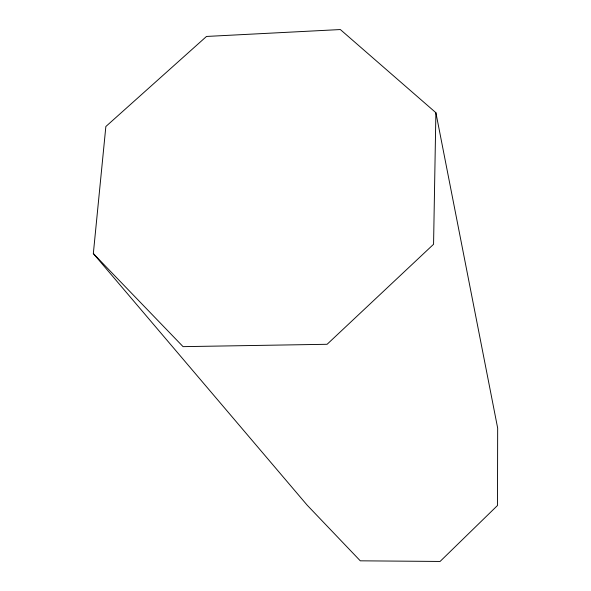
<?xml version="1.0" encoding="UTF-8"?>
<svg xmlns="http://www.w3.org/2000/svg" width="591" height="591" viewBox="0 0 591 591"><rect width="100%" height="100%" fill="white"/><g stroke="black" fill="none" stroke-linecap="round" stroke-linejoin="round"><path stroke-width="0.89" d="M435.892 112.704L433.565 244.275L327.096 344.287L183.07 346.644L93.334 253.554L105.855 126.511L206.495 36.45L340.335 29.55L435.892 112.704L497.666 428.098L497.489 505.497L440.073 561.45L360.281 560.822L307.187 505.187L93.334 253.554"/></g></svg>
